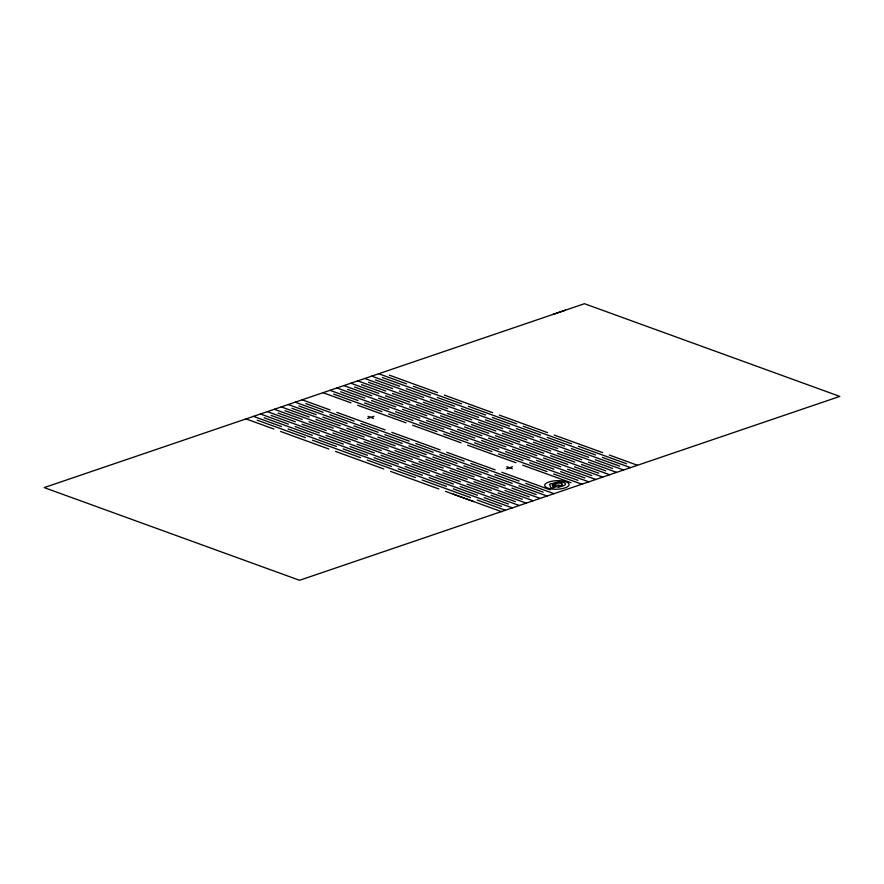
<?xml version="1.0" encoding="UTF-8"?>
<svg xmlns="http://www.w3.org/2000/svg" width="884" height="884" viewBox="0 0 884 884"><rect width="100%" height="100%" fill="white"/><g stroke="black" fill="none" stroke-linecap="round" stroke-linejoin="round"><path stroke-width="1.33" d="M323.036 392.695L584.457 303.709L839.8 396.408L299.543 580.291L44.2 487.592L323.036 392.695L350.992 402.85M367.622 418.441L373.943 416.287M506.388 468.818L512.455 466.752M553.163 314.339L565.484 310.162M381.313 450.542L333.003 433.005M388.032 452.973L436.364 470.509M374.44 452.917L326.052 435.37M381.07 455.348L429.414 472.874M367.479 455.282L319.102 437.735M374.12 457.713L422.453 475.238M412.054 464.144L460.398 481.681M405.104 466.52L453.448 484.045M436.088 475.316L484.432 492.852M491.382 490.476L442.994 472.929M498.023 492.907L526.212 503.14M444.287 395.093L492.598 412.673M389.314 375.147L437.58 392.662M499.305 415.104L547.561 432.63M554.279 435.061L602.59 452.597M609.297 455.039L637.486 465.271M378.728 373.744L406.64 383.877M413.303 386.297L461.614 403.833M468.321 406.297L516.632 423.834M523.284 426.254L571.605 443.79M578.313 446.232L626.623 463.768M382.363 377.512L430.63 395.026M437.326 397.502L485.636 415.038M492.344 417.469L540.61 434.994M547.318 437.425L595.628 454.962M602.347 457.393L630.535 467.636M371.722 376.131L399.678 386.275M406.342 388.695L454.652 406.231M461.36 408.662L509.67 426.21M516.333 428.618L564.644 446.155M571.351 448.597L619.662 466.133M375.402 379.91L423.668 397.424M430.375 399.866L478.686 417.403M485.393 419.834L533.66 437.359M540.367 439.79L588.678 457.326M595.385 459.768L623.574 470.001M364.761 378.496L392.728 388.64M399.391 391.059L447.702 408.596M454.409 411.038L502.72 428.574M509.383 430.994L557.693 448.531M564.401 450.962L612.711 468.498M368.451 382.275L416.707 399.8M423.425 402.231L471.736 419.767M478.443 422.209L526.698 439.724M533.417 442.155L581.727 459.702M588.435 462.133L616.623 472.365M357.81 380.86L385.767 391.015M392.43 393.424L440.74 410.961M447.448 413.403L495.758 430.939M502.421 433.359L550.732 450.895M557.439 453.326L605.761 470.863M361.49 384.639L409.756 402.165M416.463 404.596L464.774 422.132M471.481 424.574L519.748 442.088M526.455 444.53L574.766 462.067M581.473 464.498L609.673 474.73M350.86 383.225L378.816 393.38M385.479 395.8L433.79 413.336M440.497 415.767L488.808 433.304M495.471 435.724L543.782 453.26M550.489 455.702L598.799 473.238M354.539 387.015L402.806 404.529M409.513 406.96L457.824 424.508M464.531 426.939L512.797 444.464M519.505 446.895L567.815 464.432M574.523 466.863L602.711 477.095M343.898 385.59L371.866 395.745M378.518 398.165L426.839 415.701M433.547 418.132L481.857 435.668M488.521 438.088L536.831 455.625M543.538 458.067L591.849 475.603M347.578 389.38L395.844 406.894M402.552 409.336L450.862 426.873M457.569 429.304L505.836 446.829M512.543 449.26L560.854 466.796M567.572 469.238L595.761 479.471M336.948 387.966L364.904 398.109M371.567 400.529L419.878 418.066M426.585 420.508L474.896 438.044M481.559 440.453L529.87 458M536.577 460.431L584.888 477.968M340.627 391.745L388.894 409.27M395.601 411.701L443.912 429.237M450.619 431.668L498.885 449.194M505.593 451.625L553.903 469.161M560.611 471.603L588.799 481.835M329.986 390.33L357.954 400.474M364.617 402.894L412.927 420.43M419.635 422.872L467.945 440.409M474.609 442.829L522.919 460.365M529.626 462.796L577.937 480.332M333.677 394.109L381.932 411.635M388.651 414.066L436.961 431.602M443.669 434.044L491.924 451.558M498.642 454L546.953 471.537M553.66 473.968L581.849 484.2M357.655 405.27L405.966 422.806M412.673 425.237L460.984 442.773M467.647 445.193L515.958 462.73M522.665 465.161L570.987 482.708M367.998 416.353L373.556 418.375M506.775 466.73L512.333 468.752M302.173 399.8L330.13 409.944M336.793 412.364L385.104 429.9M391.811 432.342L440.122 449.879M446.785 452.299L495.095 469.835M501.803 472.266L550.113 489.802M305.853 403.579L354.119 421.104M360.827 423.535L409.137 441.072M415.845 443.514L464.111 461.028M470.818 463.459L519.129 481.007M525.836 483.438L554.025 493.67M295.212 402.165L323.179 412.32M329.842 414.729L378.153 432.276M384.86 434.707L433.171 452.243M439.834 454.663L488.145 472.2M494.852 474.631L543.163 492.167M298.902 405.944L347.158 423.469M353.876 425.9L402.187 443.437M408.894 445.879L457.161 463.393M463.868 465.835L512.179 483.371M518.886 485.802L547.074 496.034M288.261 404.529L316.218 414.684M322.881 417.104L371.192 434.641M377.899 437.072L426.21 454.608M432.873 457.028L481.183 474.564M487.891 477.006L536.212 494.543M291.941 408.32L340.207 425.834M346.915 428.276L395.225 445.812M401.933 448.243L450.199 465.769M456.906 468.2L505.217 485.736M511.924 488.167L540.124 498.41M281.311 406.905L309.267 417.049M315.931 419.469L364.241 437.005M370.948 439.436L419.259 456.973M425.922 459.393L474.233 476.929M480.94 479.371L529.251 496.907M284.991 410.684L333.257 428.199M339.964 430.641L388.275 448.177M394.982 450.608L443.249 468.133M449.956 470.564L498.267 488.101M504.974 490.543L533.163 500.775M274.349 409.27L302.317 419.414M308.969 421.834L357.291 439.37M363.998 441.812L412.309 459.349M418.972 461.768L467.282 479.305M473.99 481.736L522.3 499.272M278.029 413.049L326.295 430.574M267.399 411.635L295.355 421.79M302.019 424.198L350.329 441.735M357.037 444.177L405.347 461.713M467.028 484.101L515.339 501.637M271.079 415.414L319.345 432.939M491.095 495.261L519.284 505.493M260.448 413.999L288.405 424.154M295.068 426.574L343.379 444.111M350.086 446.542L398.397 464.078M460.155 486.476L508.422 504.002M264.128 417.778L312.383 435.304M429.16 477.68L477.482 495.217M484.134 497.637L512.322 507.869M343.202 448.917L391.468 466.443M398.176 468.874L446.486 486.41M453.194 488.852L501.46 506.366M253.487 416.364L281.443 426.519M288.107 428.939L336.417 446.475M257.167 420.154L305.433 437.668M312.361 440.166L360.528 457.658M367.192 460.067L415.502 477.614M422.209 480.045L470.52 497.582M477.183 500.001L505.372 510.234M246.039 418.906L273.852 429.005M390.551 471.393L438.862 488.94M453.282 494.134L501.548 511.659M280.56 431.469L328.87 449.006M335.577 451.448L383.844 468.962M445.569 491.371L473.758 501.604M561.561 485.128L559.561 485.935L561.296 486.565L564.279 485.393A6.398 2.232 -2.1 0 0 563.495 482.487A6.398 2.232 -2.1 0 0 555.042 482.675L552.699 483.482L554.456 484.123L556.39 483.46A3.724 1.304 -2.1 0 1 561.296 483.426A3.724 1.304 -2.1 0 1 561.561 485.139M551.804 483.482L549.439 484.288L550.831 487.581L552.29 488.112L556.611 486.642L558.5 487.327L560.5 486.642L558.622 485.957L559.859 485.537L558.401 485.007L557.152 485.427L551.804 483.482M555.019 486.056L552.942 486.764L552.202 485.04L555.019 486.056M550.831 488.841A12.21 4.254 -2.1 0 0 569.108 484.543A12.21 4.254 -2.1 0 0 550.754 481.471A12.21 4.254 -2.1 0 0 550.831 488.841"/></g></svg>
